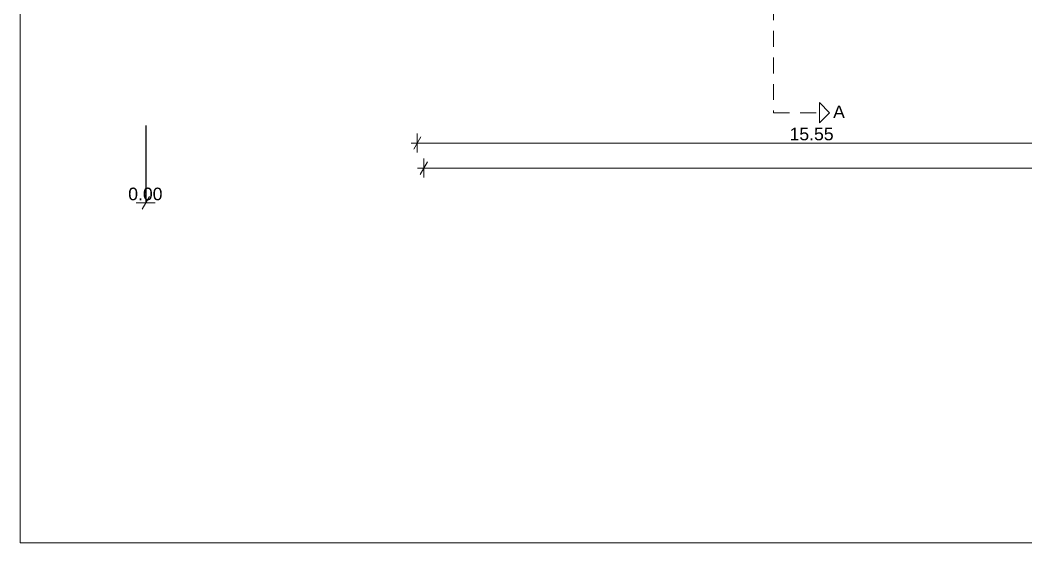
# Model space of a CAD drawing. Header units: feet. Extents: x 2796058 to 2855058, y -67651 to -26651.
# Drawn here: x 2796058 to 2816016, y -67651 to -57271 of the extents above; entities that cross this region are included whole.
import ezdxf

# ---------------------------------------------------------------- set-up
doc = ezdxf.new("R2010")
doc.units = ezdxf.units.FT
doc.header["$MEASUREMENT"] = 0
doc.linetypes.add('Long Dashed', pattern=[529.166650772095, 317.4999952316285, -211.6666555404665])
doc.layers.add('Dimensioning - General', color=7, linetype='Continuous')
doc.layers.add('Shell - Roof', color=7, linetype='Continuous')
for name, color, linetype, lineweight in [('Dimensioning - General_Pen_No__1', 7, 'Continuous', 0), ('Shell - Roof_Pen_No__20', 1, 'Continuous', 0), ('Shell - Roof_Pen_No__21', 7, 'Continuous', 0), ('Text blocks_Pen_No__20', 1, 'Continuous', 0)]:
    doc.layers.add(name, color=color, linetype=linetype, lineweight=lineweight)
doc.styles.add('GENERATED_STYLE_1', font='arial.ttf')
doc.dimstyles.new('GENERATED_STYLE__2', dxfattribs={"dimtxt": 250, "dimasz": 190, "dimexe": 0.18, "dimexo": 3, "dimgap": 0.09, "dimtad": 1, "dimtih": 1, "dimtoh": 1, "dimlfac": 0.001, "dimzin": 0, "dimdsep": 46, "dimtxsty": 'GENERATED_STYLE_1', "dimblk": 'ARROWHEAD_2', "dimblk1": 'ARROWHEAD_2', "dimblk2": 'ARROWHEAD_2', "dimcen": 0.09, "dimclrd": 7, "dimclre": 7, "dimclrt": 7, "dimadec": 0, "dimazin": 0, "dimtfac": 1, "dimtdec": 4, "dimtmove": 0, "dimatfit": 3, "dimfxl": 1, "dimtolj": 1, "dimtzin": 0, "dimarcsym": 0})

# ---------------------------------------------------------------- blocks, each defined once
blk = doc.blocks.new('Line_12', base_point=(2811008.209843773, -59108.96265859565))
at = {"layer": 'Shell - Roof_Pen_No__20', "color": 1, "linetype": 'Continuous', "lineweight": 0}
for p, q in [((2812118.475691248, -59108.96265859565), (2811918.475691248, -58908.96265859565)), ((2811918.475691248, -59308.96265859565), (2811918.475691248, -58908.96265859565)), ((2812118.475691248, -59108.96265859565), (2811918.475691248, -59308.96265859565))]:
    blk.add_line(p, q, dxfattribs=at)
at = {"layer": 'Shell - Roof_Pen_No__20', "color": 1, "linetype": 'Long Dashed', "lineweight": 0}
blk.add_line((2811008.209843773, -59108.96265859565), (2811918.475691248, -59108.96265859565), dxfattribs=at)
blk = doc.blocks.new('*D114', base_point=(2247653.822386479, -76424.96694668363))
at = {"layer": 'Dimensioning - General_Pen_No__1', "color": 7, "linetype": 'Continuous', "lineweight": 0, "transparency": 16777216}
for p, q in [((2819496.00416862, -59836.26539195418), (2819640.34166862, -59586.26539195418)), ((2819568.17291862, -59523.76539195418), (2819568.17291862, -59898.76539195418)), ((2819596.004168619, -59836.26539195418), (2819740.34166862, -59586.26539195418)), ((2819568.17291862, -59711.26539195418), (2803939.361911488, -59711.26539195418)), ((2819668.17291862, -59711.26539195418), (2819568.17291862, -59711.26539195418))]:
    blk.add_line(p, q, dxfattribs=at)
blk = doc.blocks.new('ARROWHEAD_2')
at = {"color": 0, "linetype": 'Continuous', "lineweight": 0}
for p, q in [((0, 0), (-1, 0)), ((-0.3781315, -0.655), (0.3781315, 0.655))]:
    blk.add_line(p, q, dxfattribs=at)
blk = doc.blocks.new('*D115', base_point=(2247653.822386479, -76424.96694668363))
at = {"layer": 'Dimensioning - General_Pen_No__1', "color": 7, "linetype": 'Continuous', "lineweight": 0, "transparency": 16777216}
for p, q in [((2804011.530661487, -59586.26539195418), (2803867.193161488, -59836.26539195418)), ((2803939.361911488, -59523.76539195418), (2803939.361911488, -59898.76539195418)), ((2819496.00416862, -59836.26539195418), (2819640.34166862, -59586.26539195418)), ((2803939.361911488, -59711.26539195418), (2803817.111911488, -59711.26539195418)), ((2819568.17291862, -59711.26539195418), (2803939.361911488, -59711.26539195418))]:
    blk.add_line(p, q, dxfattribs=at)
at = {"layer": 'Dimensioning - General_Pen_No__1', "color": 7, "lineweight": 0, "transparency": 16777216, "insert": (2811326.338653133, -59661.26539195418), "char_height": 250, "attachment_point": 7, "style": 'GENERATED_STYLE_1'}
blk.add_mtext('\\A1;{\\pql;\\fArial|b0|i0|c0|p34;15.55}', dxfattribs=at)
blk = doc.blocks.new('*D116', base_point=(2247653.822386479, -76424.96694668363))
at = {"layer": 'Dimensioning - General_Pen_No__1', "color": 7, "linetype": 'Continuous', "lineweight": 0, "transparency": 16777216}
for p, q in [((2804068.17291862, -60021.49325067064), (2804068.17291862, -60396.49325067064)), ((2835168.172927307, -60021.49325067064), (2835168.172927307, -60396.49325067064)), ((2804068.17291862, -60208.99325067064), (2803945.92291862, -60208.99325067064)), ((2804140.34166862, -60083.99325067064), (2803996.004168619, -60333.99325067064)), ((2835168.172927307, -60208.99325067064), (2804068.17291862, -60208.99325067064)), ((2835096.004177307, -60333.99325067064), (2835240.341677307, -60083.99325067064)), ((2835290.422927307, -60208.99325067064), (2835168.172927307, -60208.99325067064))]:
    blk.add_line(p, q, dxfattribs=at)
at = {"layer": 'Dimensioning - General_Pen_No__1', "color": 7, "lineweight": 0, "transparency": 16777216, "insert": (2819190.744161042, -60158.99325067064), "char_height": 250, "attachment_point": 7, "style": 'GENERATED_STYLE_1'}
blk.add_mtext('\\A1;{\\pql;\\fArial|b0|i0|c0|p34;31.20}', dxfattribs=at)

msp = doc.modelspace()

# ---------------------------------------------------------------- linework, layer by layer
at = {"layer": 'Shell - Roof_Pen_No__20', "color": 1, "linetype": 'Long Dashed', "lineweight": 0}
msp.add_line((2811008.209843773, -39489.51406020267), (2811008.209843773, -59108.96265859565), dxfattribs=at)
at = {"layer": 'Shell - Roof_Pen_No__21', "color": 7, "linetype": 'Continuous', "lineweight": 0}
for q in [(2796057.578675352, -26651.28486650741), (2855057.578675352, -67651.28486650743)]:
    msp.add_line((2796057.578675352, -67651.28486650743), q, dxfattribs=at)

# ---------------------------------------------------------------- block references
at = {"layer": 'Shell - Roof', "color": 1, "linetype": 'Long Dashed', "lineweight": 0}
msp.add_blockref('Line_12', (2811008.209843773, -59108.96265859565), dxfattribs=at)

# ---------------------------------------------------------------- texts
at = {"layer": 'Text blocks_Pen_No__20', "color": 1, "linetype": 'Continuous', "lineweight": 0, "insert": (2812190.808842133, -58966.54467472252), "char_height": 250, "attachment_point": 1, "style": 'GENERATED_STYLE_1'}
msp.add_mtext('\\A1;{\\pql;\\fArial|b0|i0|c0|p34;A}', dxfattribs=at)

# ---------------------------------------------------------------- dimensions: what is measured, and where the dimension line sits
at = {"layer": 'Dimensioning - General', "color": 7, "linetype": 'Continuous', "lineweight": 0}
for base, p1, p2, text, picture, middle in [((2803939.361911488, -59711.26539195418), (2819568.17291862, -59177.06879835087), (2803939.361911488, -59177.06879835087), '15.55', '*D115', (2811746.339883068, -59536.26539195418)), ((2804068.17291862, -60208.99325067063), (2835168.172927307, -59711.26539195419), (2804068.17291862, -59711.26539195418), '31.20', '*D116', (2819610.745390977, -60033.99325067064))]:
    dim = msp.add_linear_dim(base=base, p1=p1, p2=p2, angle=180, text=text, dimstyle='GENERATED_STYLE__2', dxfattribs=at)
    dim.commit()
    dim.dimension.update_dxf_attribs({"geometry": picture, "text_midpoint": middle, "dimtype": 160})
dim = msp.add_linear_dim(base=(2819568.17291862, -59711.26539195418), p1=(2819668.17291862, -59177.06879835087), p2=(2819568.17291862, -59177.06879835087), angle=180, dimstyle='GENERATED_STYLE__2', dxfattribs=at)
dim.commit()
dim.dimension.update_dxf_attribs({"geometry": '*D114', "text_midpoint": (2819931.011689481, -59536.26539195418), "dimtype": 160})
msp.add_linear_dim(base=(2798550.568598846, -60899.1352812316), p1=(2798550.568598846, -60258.00847554616), p2=(2798550.568598846, -59358.00847554616), location=(2798542.702358869, -60724.1352812316), dimstyle='GENERATED_STYLE__2', dxfattribs=at).render()

doc.saveas('drawing.dxf')
